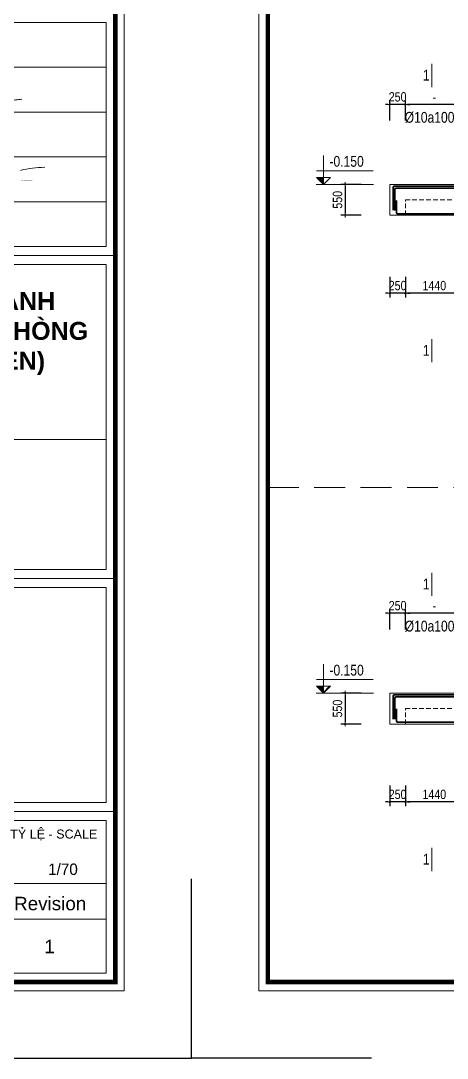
# Model space of a CAD drawing. Header units: millimetres. Extents: x 397144 to 10081729, y 99180 to 1327802.
# Drawn here: x 4964767 to 4971663, y 679461 to 696256 of the extents above; entities that cross this region are included whole.
import ezdxf
from ezdxf.enums import TextEntityAlignment as Align

# ---------------------------------------------------------------- set-up
doc = ezdxf.new("R2010")
doc.units = ezdxf.units.MM
doc.header["$PDSIZE"] = -10
doc.linetypes.add('HIDDEN', pattern=[0.375, 0.25, -0.125])
doc.layers.get('0').update_dxf_attribs({"linetype": 'CONTINUOUS'})
doc.layers.get('Defpoints').update_dxf_attribs({"color": 12, "linetype": 'CONTINUOUS'})
for name, color, linetype, lineweight in [('CHG_XX_Khung ten$0$TEXT', 7, 'CONTINUOUS', 15), ('kata_dim', 8, 'CONTINUOUS', 13), ('kata_net khuat', 9, 'HIDDEN', 5), ('kata_net manh', 8, 'CONTINUOUS', 5), ('kata_net thay', 4, 'CONTINUOUS', 20), ('kata_text', 7, 'CONTINUOUS', 20), ('kata_thep chu', 1, 'CONTINUOUS', 35)]:
    doc.layers.add(name, color=color, linetype=linetype, lineweight=lineweight)
doc.layers.add('X-Ref', color=7, linetype='CONTINUOUS')
doc.styles.add('CHG_XX_Khung ten$0$A1 BORDER$0$ARIAL', font='arial.ttf')
doc.styles.add('CHG_XX_Khung ten$0$A1 BORDER$0$Arial - Bold', font='arialbd.ttf', dxfattribs={"height": 2.5})
doc.styles.add('CHG_XX_Khung ten$0$arial', font='arial.ttf')
doc.styles.add('kata_text', font='arial.ttf', dxfattribs={"width": 0.8})
doc.styles.get("Standard").update_dxf_attribs({"font": 'SYMBOL'})
doc.styles.add('Star-HelCon', font='VHELVCN_0.TTF')
doc.dimstyles.new('kata_dim_70', dxfattribs={"dimscale": 70, "dimtxt": 2.15, "dimasz": 0.5, "dimexe": 1, "dimexo": 2, "dimtad": 1, "dimdec": 0, "dimrnd": 5, "dimzin": 0, "dimdsep": 46, "dimtxsty": 'Star-HelCon', "dimblk": 'kata_block_ArchTick', "dimcen": 0.09, "dimdle": 1.2, "dimclrd": 8, "dimclre": 8, "dimclrt": 3, "dimadec": 0, "dimazin": 0, "dimtfac": 1, "dimtdec": 0, "dimtix": 1, "dimtmove": 2, "dimatfit": 3, "dimfxl": 3.75, "dimfxlon": 1, "dimtolj": 1, "dimtzin": 0, "dimarcsym": 0})

# ---------------------------------------------------------------- blocks, each defined once
blk = doc.blocks.new('CHG_XX_Khung ten')
for p, q in [((687, 178.999999835098), (824, 178.999999835098)), ((687, 106.999999835098), (824, 106.999999835098)), ((687, 54.99999983509815), (824, 54.99999983509815))]:
    blk.add_line(p, q)
at = {"linetype": 'Continuous'}
blk.add_line((689, 38.99999983509827), (822, 38.99999983509827), dxfattribs=at)
blk.add_lwpolyline([(15, 578.9999998350979), (826, 578.9999998350979), (826, 14.99999983509792), (15, 14.99999983509792)], close=True)
at = {"color": 4, "linetype": 'Continuous', "const_width": 1}
blk.add_lwpolyline([(17.00000000000006, 576.9999998350979), (824.0000000000001, 576.9999998350979), (824, 16.99999983509827), (16.99999999999994, 16.99999983509838)], close=True, dxfattribs=at)
at = {"color": 9, "linetype": 'Continuous'}
for points in [[(821.9999999999998, 220.9999998350953), (689.0000000000001, 220.9999998350953), (689.0000000000001, 230.9999998350953), (821.9999999999998, 230.9999998350953)], [(821.9999999999998, 210.9999998350953), (689.0000000000001, 210.9999998350953), (689.0000000000001, 220.9999998350953), (821.9999999999998, 220.9999998350953)], [(821.9999999999998, 200.9999998350953), (689.0000000000001, 200.9999998350953), (689.0000000000001, 210.9999998350953), (821.9999999999998, 210.9999998350953)], [(821.9999999999998, 190.9999998350953), (689.0000000000001, 190.9999998350953), (689.0000000000001, 200.9999998350953), (821.9999999999998, 200.9999998350953)], [(821.9999999999998, 180.9999998350953), (689.0000000000001, 180.9999998350953), (689.0000000000001, 190.9999998350953), (821.9999999999998, 190.9999998350953)]]:
    blk.add_lwpolyline(points, close=True, dxfattribs=at)
blk.add_lwpolyline([(821.9999999999998, 210.9999998350953), (689.0000000000001, 210.9999998350953), (821.9999999999998, 210.9999998350953)], dxfattribs=at)
at = {"linetype": 'Continuous'}
for points in [[(689, 176.999999835098), (822, 176.999999835098), (822, 137.999999835098), (689, 137.999999835098)], [(689, 108.999999835098), (822, 108.999999835098), (822, 137.999999835098), (689, 137.999999835098)], [(689, 104.9999998350979), (822, 104.9999998350979), (822, 56.99999983509827), (689, 56.99999983509827)], [(689, 52.99999983509827), (822, 52.99999983509827), (822, 30.99999983509827), (689, 30.99999983509827)], [(822, 18.99999983509827), (689, 18.99999983509827), (689, 30.99999983509827), (822, 30.99999983509827)]]:
    blk.add_lwpolyline(points, close=True, dxfattribs=at)
at = {"layer": 'CHG_XX_Khung ten$0$TEXT', "color": 1, "const_width": 0.012137777777778}
blk.add_lwpolyline([(806.3086285485294, 195.7324331924384, -0.0268066002163533), (805.1192493828496, 195.6585165119529, 0.0273693526699924), (800.2549669996177, 195.519790821462, 0.022423140314712), (795.2631016572367, 194.8872373973024, 0.0382752375040514), (791.0448152460808, 194.03801014702, 0.053272439422833), (785.9542948134035, 192.3673312266778, 0.118691947059789), (783.4356895701811, 190.9562202631652)], format="xyb", dxfattribs=at)
at = {"layer": 'CHG_XX_Khung ten$0$TEXT', "color": 1}
blk.add_arc((808.5106473325267, 174.8489605751344), 23.82999658394997, 90.54478333702194, 103.6788199410182, dxfattribs=at)
blk.add_spline([(786.2156767079672, 211.1214434046529), (786.2776891335534, 210.8736021419265), (786.7117557568773, 210.7806623632801), (801.780117973443, 213.6927935869511), (803.1753379357781, 213.8786742560448)], degree=3, dxfattribs=at)
at = {"layer": 'Defpoints', "color": 1, "ltscale": 2}
for points in [[(40.05748542333913, -1.649020759941777e-07), (0, -1.649020759941777e-07), (0, 39.99999983509792)], [(800.9425145766609, -1.649020759941777e-07), (841, -1.649020759941777e-07), (841, 39.99999983509792)]]:
    blk.add_lwpolyline(points, dxfattribs=at)
at = {"style": 'CHG_XX_Khung ten$0$A1 BORDER$0$ARIAL'}
blk.add_text('TỶ LỆ - SCALE', height=2, dxfattribs=at).set_placement((820, 49.99999983509827), align=Align.MIDDLE_RIGHT)
for s, style, p in [('Revision', 'CHG_XX_Khung ten$0$A1 BORDER$0$ARIAL', (809.5, 34.49999983509827)), ('1', 'CHG_XX_Khung ten$0$arial', (809.3575527295005, 24.92778767917991))]:
    blk.add_text(s, height=3, dxfattribs=dict(style=style)).set_placement(p, align=Align.MIDDLE_CENTER)
at = {"insert": (755.3971691678034, 170.8754240031513), "char_height": 4, "width": 159.8745219734307, "attachment_point": 2, "style": 'CHG_XX_Khung ten$0$A1 BORDER$0$Arial - Bold'}
blk.add_mtext('DỰ ÁN ĐẦU TƯ XÂY DỰNG KINH DOANH\\PKHU CHUNG CƯ - THƯƠNG MẠI - VĂN PHÒNG\\P(KHU PHỨC HỢP CÔNG HÒA GARDEN)', dxfattribs=at)
blk = doc.blocks.new('kata_block_ArchTick')
at = {"color": 8}
blk.add_line((1, 0), (-1, 0), dxfattribs=at)
at = {"color": 8, "const_width": 0.15}
blk.add_lwpolyline([(-0.5, -0.5), (0.5, 0.5)], dxfattribs=at)
blk = doc.blocks.new('*D218')
at = {"layer": 'Defpoints', "color": 0, "transparency": 16777216}
for p in [(4970990.058463236, 685371.4141724985), (4970010.058463277, 684871.4141724985), (4970990.058463236, 684871.4141724985)]:
    blk.add_point(p, dxfattribs=at)
at = {"layer": 'kata_dim', "color": 8, "lineweight": -2, "transparency": 16777216}
for p, q in [((4970272.558463277, 685371.4141724985), (4969940.058463277, 685371.4141724985)), ((4970010.058463277, 685336.4141724985), (4970010.058463277, 684906.4141724985)), ((4970272.558463277, 684871.4141724985), (4969940.058463277, 684871.4141724985))]:
    blk.add_line(p, q, dxfattribs=at)
at = {"layer": 'kata_dim', "color": 8, "lineweight": -2, "transparency": 16777216, "xscale": 35, "yscale": 35, "zscale": 35}
for p, rotation in [((4970010.058463277, 685371.4141724985), 90), ((4970010.058463277, 684871.4141724985), 270)]:
    blk.add_blockref('kata_block_ArchTick', p, dxfattribs=dict(at, rotation=rotation))
at = {"layer": 'kata_dim', "color": 3, "transparency": 16777216, "insert": (4969889.453129943, 685121.414172497), "char_height": 150.5, "attachment_point": 5, "rotation": 90, "style": 'Star-HelCon'}
blk.add_mtext('\\A1;550', dxfattribs=at)
blk = doc.blocks.new('kata_block_CT')
blk.add_hatch(color=256).paths.add_polyline_path([(0, 1.596954857557648), (-1.612010908633238, 1.596954857557648), (0, 0)])
at = {"ltscale": 50}
h = blk.add_hatch(dxfattribs=at)
h.set_pattern_fill('ANSI31', color=8, scale=1.406250541793835, style=0)
h.set_pattern_definition([(45.00000000000001, (0, 5.456968210637569e-12), (-3.157122508925224, 3.157122508925225), [])])
h.paths.add_polyline_path([(0, 1.596954857557648), (0, 0), (1.612010908924276, 1.596954857557648)])
at = {"color": 8, "ltscale": 50}
for p, q in [((-1.592704896858777, 3.140833880479477), (11.46947077315417, 3.140833880479477)), ((11.56125648126181, 5.456968210637569e-12), (-1.63869572513795, 5.456968210637569e-12))]:
    blk.add_line(p, q, dxfattribs=at)
for points in [[(0, 6.69495074864426), (0, 0)], [(0, 0), (-1.612010908633238, 1.596954857557648), (0, 1.596954857557648)], [(0, 0), (1.612010908924276, 1.596954857557648), (0, 1.596954857557648)]]:
    blk.add_lwpolyline(points, dxfattribs=at)
at = {"color": 3, "style": 'kata_text', "width": 0.8}
blk.add_attdef('CT', (1.409564409346785, 4.068271311703938), '', height=2.5, dxfattribs=at)
blk = doc.blocks.new('*D226')
at = {"layer": 'Defpoints', "color": 0, "ltscale": 0.8, "transparency": 16777216}
for p in [(4970986.20543409, 686666.4141724983), (4971923.143675355, 685371.4141724983), (4970986.20543409, 685121.4141724983)]:
    blk.add_point(p, dxfattribs=at)
at = {"layer": 'kata_net thay', "color": 8, "lineweight": -2, "ltscale": 0.8, "transparency": 16777216}
for p, q in [((4970986.20543409, 686403.9141724983), (4970986.20543409, 686736.4141724983)), ((4971923.143675355, 686403.9141724983), (4971923.143675355, 686736.4141724983)), ((4971888.143675355, 686666.4141724983), (4971021.20543409, 686666.4141724983))]:
    blk.add_line(p, q, dxfattribs=at)
at = {"layer": 'kata_net thay', "color": 8, "lineweight": -2, "ltscale": 0.8, "transparency": 16777216, "xscale": 35, "yscale": 35, "zscale": 35, "rotation": 180}
blk.add_blockref('kata_block_ArchTick', (4970986.20543409, 686666.4141724983), dxfattribs=at)
at = {"layer": 'kata_net thay', "color": 8, "lineweight": -2, "ltscale": 0.8, "transparency": 16777216, "xscale": 35, "yscale": 35, "zscale": 35}
blk.add_blockref('kata_block_ArchTick', (4971923.143675355, 686666.4141724983), dxfattribs=at)
at = {"layer": 'kata_net thay', "color": 3, "ltscale": 0.8, "transparency": 16777216, "insert": (4971454.674554722, 686785.4141724983), "char_height": 150.5, "attachment_point": 5, "style": 'Star-HelCon'}
blk.add_mtext('\\A1;-', dxfattribs=at)
blk = doc.blocks.new('*D227')
at = {"layer": 'Defpoints', "color": 0, "ltscale": 0.8, "transparency": 16777216}
for p in [(4970736.20543409, 686666.4141724983), (4970736.20543409, 685371.4141724983), (4970986.20543409, 685121.4141724983)]:
    blk.add_point(p, dxfattribs=at)
at = {"layer": 'kata_net thay', "color": 8, "lineweight": -2, "ltscale": 0.8, "transparency": 16777216}
for p, q in [((4970736.20543409, 686403.9141724983), (4970736.20543409, 686736.4141724983)), ((4970986.20543409, 686403.9141724983), (4970986.20543409, 686736.4141724983)), ((4970701.20543409, 686666.4141724983), (4970666.20543409, 686666.4141724983)), ((4970986.20543409, 686666.4141724983), (4970736.20543409, 686666.4141724983)), ((4971021.20543409, 686666.4141724983), (4971056.20543409, 686666.4141724983))]:
    blk.add_line(p, q, dxfattribs=at)
at = {"layer": 'kata_net thay', "color": 8, "lineweight": -2, "ltscale": 0.8, "transparency": 16777216, "xscale": 35, "yscale": 35, "zscale": 35}
blk.add_blockref('kata_block_ArchTick', (4970736.20543409, 686666.4141724983), dxfattribs=at)
at = {"layer": 'kata_net thay', "color": 8, "lineweight": -2, "ltscale": 0.8, "transparency": 16777216, "xscale": 35, "yscale": 35, "zscale": 35, "rotation": 180}
blk.add_blockref('kata_block_ArchTick', (4970986.20543409, 686666.4141724983), dxfattribs=at)
at = {"layer": 'kata_net thay', "color": 3, "ltscale": 0.8, "transparency": 16777216, "insert": (4970861.20543409, 686787.0195058316), "char_height": 150.5, "attachment_point": 5, "style": 'Star-HelCon'}
blk.add_mtext('\\A1;250', dxfattribs=at)
blk = doc.blocks.new('*D228')
at = {"layer": 'Defpoints', "color": 0, "ltscale": 0.8, "transparency": 16777216}
for p in [(4970986.20543409, 684871.4141724983), (4971923.143675355, 684871.4141724983), (4970986.20543409, 683611.4141724983)]:
    blk.add_point(p, dxfattribs=at)
at = {"layer": 'kata_net thay', "color": 8, "lineweight": -2, "ltscale": 0.8, "transparency": 16777216}
for p, q in [((4970986.20543409, 683873.9141724983), (4970986.20543409, 683541.4141724983)), ((4971923.143675355, 683873.9141724983), (4971923.143675355, 683541.4141724983)), ((4971888.143675355, 683611.4141724983), (4971021.20543409, 683611.4141724983))]:
    blk.add_line(p, q, dxfattribs=at)
at = {"layer": 'kata_net thay', "color": 8, "lineweight": -2, "ltscale": 0.8, "transparency": 16777216, "xscale": 35, "yscale": 35, "zscale": 35, "rotation": 180}
blk.add_blockref('kata_block_ArchTick', (4970986.20543409, 683611.4141724983), dxfattribs=at)
at = {"layer": 'kata_net thay', "color": 8, "lineweight": -2, "ltscale": 0.8, "transparency": 16777216, "xscale": 35, "yscale": 35, "zscale": 35}
blk.add_blockref('kata_block_ArchTick', (4971923.143675355, 683611.4141724983), dxfattribs=at)
at = {"layer": 'kata_net thay', "color": 3, "ltscale": 0.8, "transparency": 16777216, "insert": (4971454.674554722, 683732.0195058316), "char_height": 150.5, "attachment_point": 5, "style": 'Star-HelCon'}
blk.add_mtext('\\A1;1440', dxfattribs=at)
blk = doc.blocks.new('*D229')
at = {"layer": 'Defpoints', "color": 0, "ltscale": 0.8, "transparency": 16777216}
for p in [(4970736.20543409, 684871.4141724983), (4970986.20543409, 684871.4141724983), (4970736.20543409, 683611.4141724983)]:
    blk.add_point(p, dxfattribs=at)
at = {"layer": 'kata_net thay', "color": 8, "lineweight": -2, "ltscale": 0.8, "transparency": 16777216}
for p, q in [((4970736.20543409, 683873.9141724983), (4970736.20543409, 683541.4141724983)), ((4970986.20543409, 683873.9141724983), (4970986.20543409, 683541.4141724983)), ((4970701.20543409, 683611.4141724983), (4970666.20543409, 683611.4141724983)), ((4970986.20543409, 683611.4141724983), (4970736.20543409, 683611.4141724983)), ((4971021.20543409, 683611.4141724983), (4971056.20543409, 683611.4141724983))]:
    blk.add_line(p, q, dxfattribs=at)
at = {"layer": 'kata_net thay', "color": 8, "lineweight": -2, "ltscale": 0.8, "transparency": 16777216, "xscale": 35, "yscale": 35, "zscale": 35}
blk.add_blockref('kata_block_ArchTick', (4970736.20543409, 683611.4141724983), dxfattribs=at)
at = {"layer": 'kata_net thay', "color": 8, "lineweight": -2, "ltscale": 0.8, "transparency": 16777216, "xscale": 35, "yscale": 35, "zscale": 35, "rotation": 180}
blk.add_blockref('kata_block_ArchTick', (4970986.20543409, 683611.4141724983), dxfattribs=at)
at = {"layer": 'kata_net thay', "color": 3, "ltscale": 0.8, "transparency": 16777216, "insert": (4970861.20543409, 683732.0195058316), "char_height": 150.5, "attachment_point": 5, "style": 'Star-HelCon'}
blk.add_mtext('\\A1;250', dxfattribs=at)
blk = doc.blocks.new('kata_block_SECBAL')
at = {"color": 0, "linetype": 'ByBlock', "lineweight": -2}
blk.add_line((9.278846846427768e-07, 4.357142857143117), (0, -1), dxfattribs=at)
at = {"color": 0, "linetype": 'ByBlock', "lineweight": -2, "style": 'kata_text', "width": 0.8}
blk.add_attdef('DETAIL', text='', height=2.5, dxfattribs=at).set_placement((-0.4999587343882013, 1.749873724336794), align=Align.MIDDLE_RIGHT)
blk = doc.blocks.new('*U15')
at = {"color": 0, "linetype": 'ByBlock', "lineweight": -2}
blk.add_line((9.278846826760661e-07, -1), (1.966710793847991e-15, 4.357142857143117), dxfattribs=at)
at = {"color": 0, "linetype": 'ByBlock', "lineweight": -2, "style": 'kata_text', "width": 0.8}
blk.add_attdef('DETAIL', text='', height=2.5, dxfattribs=at).set_placement((-0.4999587343882013, 1.749873724336794), align=Align.MIDDLE_RIGHT)
blk = doc.blocks.new('*U14')
blk.add_circle((2.5, 0), 2.5)
at = {"layer": 'kata_text', "color": 3, "style": 'kata_text', "width": 0.8}
blk.add_attdef('DKKC2', text='', height=2.5, dxfattribs=at).set_placement((-0.85, -1.249999999999998), align=Align.RIGHT)
at = {"layer": 'kata_text', "color": 7, "style": 'kata_text', "width": 0.8}
blk.add_attdef('SH3', text='', height=2.5, dxfattribs=at).set_placement((2.5, 0), align=Align.MIDDLE)
blk = doc.blocks.new('*D623')
at = {"layer": 'Defpoints', "color": 0, "transparency": 16777216}
for p in [(4970990.058463237, 693607.4148125482), (4970010.058463276, 693107.4148125482), (4970990.058463237, 693107.4148125482)]:
    blk.add_point(p, dxfattribs=at)
at = {"layer": 'kata_dim', "color": 8, "lineweight": -2, "transparency": 16777216}
for p, q in [((4970272.558463276, 693607.4148125482), (4969940.058463276, 693607.4148125482)), ((4970010.058463276, 693572.4148125482), (4970010.058463276, 693142.4148125482)), ((4970272.558463276, 693107.4148125482), (4969940.058463276, 693107.4148125482))]:
    blk.add_line(p, q, dxfattribs=at)
at = {"layer": 'kata_dim', "color": 8, "lineweight": -2, "transparency": 16777216, "xscale": 35, "yscale": 35, "zscale": 35}
for p, rotation in [((4970010.058463276, 693607.4148125482), 90), ((4970010.058463276, 693107.4148125482), 270)]:
    blk.add_blockref('kata_block_ArchTick', p, dxfattribs=dict(at, rotation=rotation))
at = {"layer": 'kata_dim', "color": 3, "transparency": 16777216, "insert": (4969889.453129943, 693357.4148125467), "char_height": 150.5, "attachment_point": 5, "rotation": 90, "style": 'Star-HelCon'}
blk.add_mtext('\\A1;550', dxfattribs=at)
blk = doc.blocks.new('*D631')
at = {"layer": 'Defpoints', "color": 0, "ltscale": 0.8, "transparency": 16777216}
for p in [(4970986.20543409, 694902.414812548), (4971923.143675356, 693607.414812548), (4970986.20543409, 693357.414812548)]:
    blk.add_point(p, dxfattribs=at)
at = {"layer": 'kata_net thay', "color": 8, "lineweight": -2, "ltscale": 0.8, "transparency": 16777216}
for p, q in [((4970986.20543409, 694639.914812548), (4970986.20543409, 694972.414812548)), ((4971923.143675356, 694639.914812548), (4971923.143675356, 694972.414812548)), ((4971888.143675356, 694902.414812548), (4971021.20543409, 694902.414812548))]:
    blk.add_line(p, q, dxfattribs=at)
at = {"layer": 'kata_net thay', "color": 8, "lineweight": -2, "ltscale": 0.8, "transparency": 16777216, "xscale": 35, "yscale": 35, "zscale": 35, "rotation": 180}
blk.add_blockref('kata_block_ArchTick', (4970986.20543409, 694902.414812548), dxfattribs=at)
at = {"layer": 'kata_net thay', "color": 8, "lineweight": -2, "ltscale": 0.8, "transparency": 16777216, "xscale": 35, "yscale": 35, "zscale": 35}
blk.add_blockref('kata_block_ArchTick', (4971923.143675356, 694902.414812548), dxfattribs=at)
at = {"layer": 'kata_net thay', "color": 3, "ltscale": 0.8, "transparency": 16777216, "insert": (4971454.674554723, 695021.414812548), "char_height": 150.5, "attachment_point": 5, "style": 'Star-HelCon'}
blk.add_mtext('\\A1;-', dxfattribs=at)
blk = doc.blocks.new('*D642')
at = {"layer": 'Defpoints', "color": 0, "ltscale": 0.8, "transparency": 16777216}
for p in [(4970736.20543409, 694902.414812548), (4970736.20543409, 693607.414812548), (4970986.20543409, 693357.414812548)]:
    blk.add_point(p, dxfattribs=at)
at = {"layer": 'kata_net thay', "color": 8, "lineweight": -2, "ltscale": 0.8, "transparency": 16777216}
for p, q in [((4970736.20543409, 694639.914812548), (4970736.20543409, 694972.414812548)), ((4970986.20543409, 694639.914812548), (4970986.20543409, 694972.414812548)), ((4970701.20543409, 694902.414812548), (4970666.20543409, 694902.414812548)), ((4970986.20543409, 694902.414812548), (4970736.20543409, 694902.414812548)), ((4971021.20543409, 694902.414812548), (4971056.20543409, 694902.414812548))]:
    blk.add_line(p, q, dxfattribs=at)
at = {"layer": 'kata_net thay', "color": 8, "lineweight": -2, "ltscale": 0.8, "transparency": 16777216, "xscale": 35, "yscale": 35, "zscale": 35}
blk.add_blockref('kata_block_ArchTick', (4970736.20543409, 694902.414812548), dxfattribs=at)
at = {"layer": 'kata_net thay', "color": 8, "lineweight": -2, "ltscale": 0.8, "transparency": 16777216, "xscale": 35, "yscale": 35, "zscale": 35, "rotation": 180}
blk.add_blockref('kata_block_ArchTick', (4970986.20543409, 694902.414812548), dxfattribs=at)
at = {"layer": 'kata_net thay', "color": 3, "ltscale": 0.8, "transparency": 16777216, "insert": (4970861.20543409, 695023.0201458813), "char_height": 150.5, "attachment_point": 5, "style": 'Star-HelCon'}
blk.add_mtext('\\A1;250', dxfattribs=at)
blk = doc.blocks.new('*D643')
at = {"layer": 'Defpoints', "color": 0, "ltscale": 0.8, "transparency": 16777216}
for p in [(4970986.20543409, 693107.414812548), (4971923.143675356, 693107.414812548), (4970986.20543409, 691847.414812548)]:
    blk.add_point(p, dxfattribs=at)
at = {"layer": 'kata_net thay', "color": 8, "lineweight": -2, "ltscale": 0.8, "transparency": 16777216}
for p, q in [((4970986.20543409, 692109.914812548), (4970986.20543409, 691777.414812548)), ((4971923.143675356, 692109.914812548), (4971923.143675356, 691777.414812548)), ((4971888.143675356, 691847.414812548), (4971021.20543409, 691847.414812548))]:
    blk.add_line(p, q, dxfattribs=at)
at = {"layer": 'kata_net thay', "color": 8, "lineweight": -2, "ltscale": 0.8, "transparency": 16777216, "xscale": 35, "yscale": 35, "zscale": 35, "rotation": 180}
blk.add_blockref('kata_block_ArchTick', (4970986.20543409, 691847.414812548), dxfattribs=at)
at = {"layer": 'kata_net thay', "color": 8, "lineweight": -2, "ltscale": 0.8, "transparency": 16777216, "xscale": 35, "yscale": 35, "zscale": 35}
blk.add_blockref('kata_block_ArchTick', (4971923.143675356, 691847.414812548), dxfattribs=at)
at = {"layer": 'kata_net thay', "color": 3, "ltscale": 0.8, "transparency": 16777216, "insert": (4971454.674554723, 691968.0201458813), "char_height": 150.5, "attachment_point": 5, "style": 'Star-HelCon'}
blk.add_mtext('\\A1;1440', dxfattribs=at)
blk = doc.blocks.new('*D644')
at = {"layer": 'Defpoints', "color": 0, "ltscale": 0.8, "transparency": 16777216}
for p in [(4970736.20543409, 693107.414812548), (4970986.20543409, 693107.414812548), (4970736.20543409, 691847.414812548)]:
    blk.add_point(p, dxfattribs=at)
at = {"layer": 'kata_net thay', "color": 8, "lineweight": -2, "ltscale": 0.8, "transparency": 16777216}
for p, q in [((4970736.20543409, 692109.914812548), (4970736.20543409, 691777.414812548)), ((4970986.20543409, 692109.914812548), (4970986.20543409, 691777.414812548)), ((4970701.20543409, 691847.414812548), (4970666.20543409, 691847.414812548)), ((4970986.20543409, 691847.414812548), (4970736.20543409, 691847.414812548)), ((4971021.20543409, 691847.414812548), (4971056.20543409, 691847.414812548))]:
    blk.add_line(p, q, dxfattribs=at)
at = {"layer": 'kata_net thay', "color": 8, "lineweight": -2, "ltscale": 0.8, "transparency": 16777216, "xscale": 35, "yscale": 35, "zscale": 35}
blk.add_blockref('kata_block_ArchTick', (4970736.20543409, 691847.414812548), dxfattribs=at)
at = {"layer": 'kata_net thay', "color": 8, "lineweight": -2, "ltscale": 0.8, "transparency": 16777216, "xscale": 35, "yscale": 35, "zscale": 35, "rotation": 180}
blk.add_blockref('kata_block_ArchTick', (4970986.20543409, 691847.414812548), dxfattribs=at)
at = {"layer": 'kata_net thay', "color": 3, "ltscale": 0.8, "transparency": 16777216, "insert": (4970861.20543409, 691968.0201458813), "char_height": 150.5, "attachment_point": 5, "style": 'Star-HelCon'}
blk.add_mtext('\\A1;250', dxfattribs=at)

msp = doc.modelspace()

# ---------------------------------------------------------------- block references
at = {"layer": 'kata_net thay', "xscale": 72.589395827735, "yscale": 72.589395827735, "zscale": 72.589395827735}
msp.add_blockref('CHG_XX_Khung ten', (4906481.368317187, 679461.1649979055), dxfattribs=at)

# ---------------------------------------------------------------- next in the draw order: block references
msp.add_blockref('CHG_XX_Khung ten', (4967529.050191372, 679461.1649979055), dxfattribs=at)

# ---------------------------------------------------------------- next in the draw order: texts
at = {"layer": 'X-Ref'}
msp.add_text('1/70', height=184.8, dxfattribs=at).set_placement((4965448.642583836, 682372.6866316444), align=Align.BOTTOM_CENTER)

# ---------------------------------------------------------------- next in the draw order: linework, layer by layer
at = {"layer": 'kata_net khuat', "ltscale": 2000}
msp.add_line((4968763.069920443, 688700.0253500905), (5017397.965125025, 688700.0253500906), dxfattribs=at)
at = {"layer": 'kata_net khuat', "ltscale": 300}
for points in [[(4970736.20543409, 693357.414812548), (4970736.20543409, 693107.414812548), (4970986.20543409, 693107.414812548), (4970986.20543409, 693357.414812548), (4983073.143670105, 693357.414812548)], [(4970736.20543409, 685121.4141724983), (4970736.20543409, 684871.4141724983), (4970986.20543409, 684871.4141724983), (4970986.20543409, 685121.4141724983), (4978723.143675355, 685121.4141724983)]]:
    msp.add_lwpolyline(points, dxfattribs=at)
at = {"layer": 'kata_net thay'}
for points in [[(4971923.143675356, 693107.414812548), (4970736.20543409, 693107.414812548), (4970736.20543409, 693607.414812548), (4971923.143675356, 693607.414812548)], [(4971923.143675355, 684871.4141724983), (4970736.20543409, 684871.4141724983), (4970736.20543409, 685371.4141724983), (4971923.143675355, 685371.4141724983)]]:
    msp.add_lwpolyline(points, dxfattribs=at)
at = {"layer": 'kata_thep chu'}
for p, q in [((4970786.20543409, 693188.1962434816), (4970786.20543409, 693558.414812548)), ((4970806.20543409, 693578.414812548), (4984073.143670105, 693578.414812548)), ((4970814.255488584, 693185.5314984135), (4970814.433805161, 693526.1418964704)), ((4970834.433805174, 693546.1418964807), (4973827.655320101, 693546.1418964812)), ((4970786.20543409, 684952.1956034319), (4970786.20543409, 685322.4141724983)), ((4970806.20543409, 685342.4141724983), (4979153.143675343, 685342.4141724984)), ((4970814.255488583, 684949.5308583638), (4970814.43380516, 685290.1412564208)), ((4970834.433805173, 685310.141256431), (4973923.143675355, 685310.1412564317))]:
    msp.add_line(p, q, dxfattribs=at)
for points in [[(4970840.712851361, 693344.1748751221), (4970840.712851361, 693148.366668092, 0.4142135623730951), (4970860.712851361, 693128.366668092), (4984073.143670105, 693128.366668092)], [(4970840.71285136, 685116.2223795285), (4970840.71285136, 684920.4141724983, 0.4142135623730951), (4970860.71285136, 684900.4141724983), (4979096.811688659, 684900.4141724983, 0.4142135623730951), (4979116.811688659, 684920.4141724983), (4979116.811688659, 685237.8520416536)]]:
    msp.add_lwpolyline(points, format="xyb", dxfattribs=at)
for centre in [(4970806.205434103, 693558.4148125349), (4970834.433805174, 693526.1418964681), (4970806.205434103, 685322.4141724852), (4970834.433805173, 685290.1412564184)]:
    msp.add_arc(centre, 20.00000001257285, 90, 179.9999999733196, dxfattribs=at)

# ---------------------------------------------------------------- next in the draw order: block references
at = {"layer": 'kata_dim', "color": 2, "xscale": 70, "yscale": 70, "zscale": 70}
for name, p in [('kata_block_SECBAL', (4971412.946512052, 695252.414812548)), ('*U15', (4971412.946512052, 690797.414812548)), ('kata_block_SECBAL', (4971412.946512051, 687016.4141724983)), ('*U15', (4971412.946512051, 682561.4141724983))]:
    msp.add_blockref(name, p, dxfattribs=at).add_auto_attribs({'DETAIL': '1'})
at = {"layer": 'kata_net manh', "xscale": 70, "yscale": 70, "zscale": 70}
for p in [(4971839.276618967, 694692.414812548), (4971839.276618966, 686456.4141724983)]:
    msp.add_blockref('*U14', p, dxfattribs=at).add_auto_attribs({'SH3': '8', 'DKKC2': '%%C10a100'})
at = {"layer": 'kata_text', "xscale": 70, "yscale": 70, "zscale": 70}
for p in [(4969660.058463235, 693607.414812548), (4969660.058463234, 685371.4141724983)]:
    msp.add_blockref('kata_block_CT', p, dxfattribs=at).add_auto_attribs({'CT': '-0.150'})

# ---------------------------------------------------------------- next in the draw order: dimensions: what is measured, and where the dimension line sits
at = {"layer": 'kata_dim'}
for base, p1, p2, picture, middle in [((4970010.058463276, 693107.4148125482), (4970990.058463235, 693607.414812548), (4970990.058463235, 693107.414812548), '*D623', (4969889.453129943, 693357.4148125467)), ((4970010.058463277, 684871.4141724985), (4970990.058463234, 685371.4141724983), (4970990.058463234, 684871.4141724983), '*D218', (4969889.453129943, 685121.414172497))]:
    dim = msp.add_linear_dim(base=base, p1=p1, p2=p2, angle=270, text='550', dimstyle='kata_dim_70', dxfattribs=at)
    dim.commit()
    dim.dimension.update_dxf_attribs({"geometry": picture, "text_midpoint": middle})
at = {"layer": 'kata_net thay', "ltscale": 0.8}
for base, p1, p2, picture, middle in [((4970736.20543409, 694902.414812548), (4970986.20543409, 693357.414812548), (4970736.20543409, 693607.414812548), '*D642', (4970861.20543409, 695023.0201458813)), ((4970736.20543409, 691847.414812548), (4970986.20543409, 693107.414812548), (4970736.20543409, 693107.414812548), '*D644', (4970861.20543409, 691968.0201458813)), ((4970736.20543409, 686666.4141724983), (4970986.20543409, 685121.4141724983), (4970736.20543409, 685371.4141724983), '*D227', (4970861.20543409, 686787.0195058316)), ((4970736.20543409, 683611.4141724983), (4970986.20543409, 684871.4141724983), (4970736.20543409, 684871.4141724983), '*D229', (4970861.20543409, 683732.0195058316))]:
    dim = msp.add_linear_dim(base=base, p1=p1, p2=p2, dimstyle='kata_dim_70', dxfattribs=at)
    dim.commit()
    dim.dimension.update_dxf_attribs({"geometry": picture, "text_midpoint": middle})
for base, p1, p2, text, picture, middle in [((4970986.20543409, 694902.414812548), (4971923.143675356, 693607.414812548), (4970986.20543409, 693357.414812548), '-', '*D631', (4971454.674554723, 695021.414812548)), ((4970986.20543409, 691847.414812548), (4971923.143675356, 693107.414812548), (4970986.20543409, 693107.414812548), '1440', '*D643', (4971454.674554723, 691968.0201458813)), ((4970986.20543409, 686666.4141724983), (4971923.143675355, 685371.4141724983), (4970986.20543409, 685121.4141724983), '-', '*D226', (4971454.674554722, 686785.4141724983)), ((4970986.20543409, 683611.4141724983), (4971923.143675355, 684871.4141724983), (4970986.20543409, 684871.4141724983), '1440', '*D228', (4971454.674554722, 683732.0195058316))]:
    dim = msp.add_linear_dim(base=base, p1=p1, p2=p2, text=text, dimstyle='kata_dim_70', dxfattribs=at)
    dim.commit()
    dim.dimension.update_dxf_attribs({"geometry": picture, "text_midpoint": middle})

doc.saveas('drawing.dxf')
